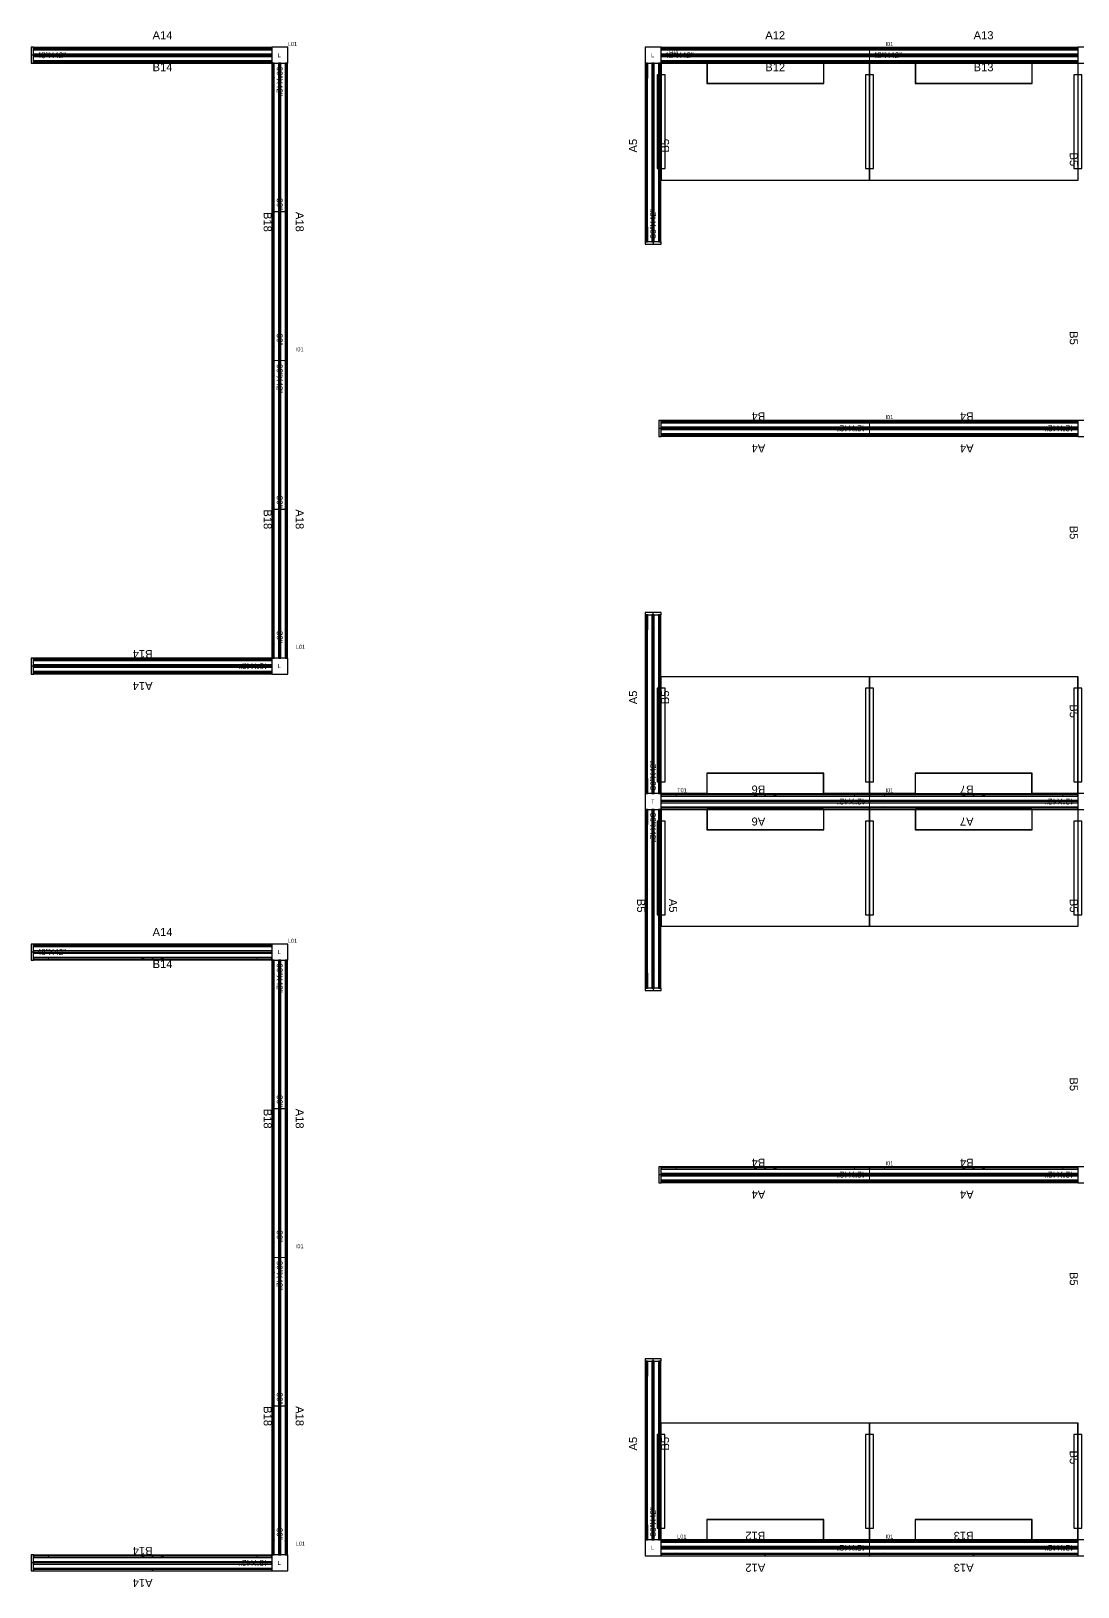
# Model space of a CAD drawing. Header units: millimetres. Extents: x 1390 to 1467.6, y 1790 to 1851.2.
# Drawn here: x 1399.89 to 1405.25, y 1827.01 to 1834.98 of the extents above; entities that cross this region are included whole.
import ezdxf

# ---------------------------------------------------------------- set-up
doc = ezdxf.new("R2010")
doc.units = ezdxf.units.MM
for name, color, linetype in [('DD2D', 7, 'Continuous'), ('DD2D_Geometry', 7, 'Continuous'), ('DDReportes', 7, 'Continuous'), ('ENFASIS NEW', 7, 'Continuous'), ('FLEXIFRONTERAS', 7, 'Continuous'), ('Id Unión', 7, 'Continuous')]:
    doc.layers.add(name, color=color, linetype=linetype)
doc.styles.get("Standard").update_dxf_attribs({"font": 'arial.ttf'})

# ---------------------------------------------------------------- blocks, each defined once
blk = doc.blocks.new('DD40112442AB')
at = {"color": 3}
for p, q in [((0.298, -0.0042), (-0.298, -0.0042)), ((0.298, -0.1107), (-0.298, -0.1107))]:
    blk.add_line(p, q, dxfattribs=at)
blk.add_lwpolyline([(0.3, -0.0067), (0.5335, -0.0067), (0.5335, -0.6067), (-0.5335, -0.6067), (-0.5335, -0.0067), (-0.3, -0.0067), (-0.3, -0.1107), (0.3, -0.1107), (0.3, -0.0067)])
for points in [[(-0.298, -0.0042), (-0.298, -0.1107)], [(0.298, -0.0042), (0.298, -0.1107)]]:
    blk.add_lwpolyline(points, dxfattribs=at)
blk = doc.blocks.new('DD101036422D')
at = {"color": 1, "linetype": 'Continuous', "lineweight": 0}
for p, q in [((0, -0.0255), (0, 0.0255)), ((0.0017, 0.0275), (0.0218, 0.0275)), ((0.002, 0.0275), (0.0215, 0.0275)), ((0.0747, 0.0275), (0.0215, 0.0275)), ((0.0747, 0.0275), (0.075, 0.0275)), ((0.0765, 0.026), (0.0765, 0.0343)), ((0.8385, 0.0343), (0.0765, 0.0343)), ((0.8385, 0.0343), (0.8385, 0.026)), ((0.8403, 0.0275), (0.84, 0.0275)), ((0.8403, 0.0275), (0.8935, 0.0275)), ((0.9133, 0.0275), (0.8932, 0.0275)), ((0.913, 0.0275), (0.8935, 0.0275)), ((0.915, -0.0255), (0.915, 0.0255)), ((0.025, -0.0275), (0.002, -0.0275)), ((0.025, -0.0275), (0.0747, -0.0275)), ((0.0747, -0.0275), (0.075, -0.0275)), ((0.0765, -0.0343), (0.0765, -0.026)), ((0.8385, -0.0343), (0.0765, -0.0343)), ((0.8385, -0.026), (0.8385, -0.0343)), ((0.8403, -0.0275), (0.84, -0.0275)), ((0.89, -0.0275), (0.8403, -0.0275)), ((0.89, -0.0275), (0.913, -0.0275))]:
    blk.add_line(p, q, dxfattribs=at)
at = {"color": 1}
for p, q in [((0.454, 0.0379), (0.461, 0.0308)), ((0.454, 0.0308), (0.461, 0.0379)), ((0.454, -0.0379), (0.461, -0.0308)), ((0.454, -0.0308), (0.461, -0.0379))]:
    blk.add_line(p, q, dxfattribs=at)
for centre in [(0.4075, -0.0343), (0.5075, -0.0343)]:
    blk.add_circle(centre, 0.005, dxfattribs=at)
at = {"color": 1, "linetype": 'Continuous', "lineweight": 0}
for centre, radius, start, end in [((0.002, 0.0255), 0.00203, 90, 180), ((0.075, 0.026), 0.00151, 10.02098, 90), ((0.075, 0.026), 0.00151, 0, 10.02098), ((0.84, 0.026), 0.00151, 90, 169.97902), ((0.84, 0.026), 0.00151, 169.97902, 180), ((0.84, 0.026), 0.00151, 169.97902, 180), ((0.913, 0.0255), 0.00203, 0, 90), ((0.002, -0.0255), 0.00203, 180, 270), ((0.075, -0.026), 0.00151, 270, 349.97902), ((0.075, -0.026), 0.00151, 349.97902, 0), ((0.84, -0.026), 0.00151, 180, 190.02098), ((0.84, -0.026), 0.00151, 180, 190.02098), ((0.84, -0.026), 0.00151, 190.02098, 270), ((0.913, -0.0255), 0.00203, 270, 0)]:
    blk.add_arc(centre, radius, start, end, dxfattribs=at)
at = {"color": 1}
for p in [(0.4575, 0.0343), (0.4575, -0.0343)]:
    blk.add_point(p, dxfattribs=at)
blk.add_text('36"X42"', height=0.03).set_placement((0.0165, -0.0149))
blk = doc.blocks.new('SPACE_DD10103642')
blk.add_blockref('DD101036422D', (0, 0))
blk = doc.blocks.new('DD101042422D')
at = {"color": 1, "linetype": 'Continuous', "lineweight": 0}
for p, q in [((0, -0.0255), (0, 0.0255)), ((0.0017, 0.0275), (0.0218, 0.0275)), ((0.002, 0.0275), (0.0215, 0.0275)), ((0.0747, 0.0275), (0.0215, 0.0275)), ((0.0747, 0.0275), (0.075, 0.0275)), ((0.0765, 0.026), (0.0765, 0.0343)), ((0.9905, 0.0343), (0.0765, 0.0343)), ((0.9905, 0.0343), (0.9905, 0.026)), ((0.9923, 0.0275), (0.992, 0.0275)), ((0.9923, 0.0275), (1.0455, 0.0275)), ((1.0653, 0.0275), (1.0452, 0.0275)), ((1.065, 0.0275), (1.0455, 0.0275)), ((1.067, -0.0255), (1.067, 0.0255)), ((0.025, -0.0275), (0.002, -0.0275)), ((0.025, -0.0275), (0.0747, -0.0275)), ((0.0747, -0.0275), (0.075, -0.0275)), ((0.0765, -0.0343), (0.0765, -0.026)), ((0.9905, -0.0343), (0.0765, -0.0343)), ((0.9905, -0.026), (0.9905, -0.0343)), ((0.9923, -0.0275), (0.992, -0.0275)), ((1.042, -0.0275), (0.9923, -0.0275)), ((1.042, -0.0275), (1.065, -0.0275))]:
    blk.add_line(p, q, dxfattribs=at)
at = {"color": 1}
for p, q in [((0.53, 0.0379), (0.537, 0.0308)), ((0.53, 0.0308), (0.537, 0.0379)), ((0.53, -0.0379), (0.537, -0.0308)), ((0.53, -0.0308), (0.537, -0.0379))]:
    blk.add_line(p, q, dxfattribs=at)
for centre in [(0.4835, -0.0343), (0.5835, -0.0343)]:
    blk.add_circle(centre, 0.005, dxfattribs=at)
at = {"color": 1, "linetype": 'Continuous', "lineweight": 0}
for centre, radius, start, end in [((0.002, 0.0255), 0.00203, 90, 180), ((0.075, 0.026), 0.00151, 10.02098, 90), ((0.075, 0.026), 0.00151, 0, 10.02098), ((0.992, 0.026), 0.00151, 90, 169.97902), ((0.992, 0.026), 0.00151, 169.97902, 180), ((0.992, 0.026), 0.00151, 169.97902, 180), ((1.065, 0.0255), 0.00203, 0, 90), ((0.002, -0.0255), 0.00203, 180, 270), ((0.075, -0.026), 0.00151, 270, 349.97902), ((0.075, -0.026), 0.00151, 349.97902, 0), ((0.992, -0.026), 0.00151, 180, 190.02098), ((0.992, -0.026), 0.00151, 180, 190.02098), ((0.992, -0.026), 0.00151, 190.02098, 270), ((1.065, -0.0255), 0.00203, 270, 0)]:
    blk.add_arc(centre, radius, start, end, dxfattribs=at)
at = {"color": 1}
for p in [(0.5335, 0.0343), (0.5335, -0.0343)]:
    blk.add_point(p, dxfattribs=at)
blk.add_text('42"X42"', height=0.03).set_placement((0.0165, -0.0149))
blk = doc.blocks.new('SPACE_DD10104242')
blk.add_blockref('DD101042422D', (0, 0))
blk = doc.blocks.new('DD101048422D')
at = {"color": 1, "linetype": 'Continuous', "lineweight": 0}
for p, q in [((0, -0.0255), (0, 0.0255)), ((0.0017, 0.0275), (0.0218, 0.0275)), ((0.002, 0.0275), (0.0215, 0.0275)), ((0.0747, 0.0275), (0.0215, 0.0275)), ((0.0747, 0.0275), (0.075, 0.0275)), ((0.0765, 0.026), (0.0765, 0.0343)), ((1.1435, 0.0343), (0.0765, 0.0343)), ((1.1435, 0.0343), (1.1435, 0.026)), ((1.1453, 0.0275), (1.145, 0.0275)), ((1.1453, 0.0275), (1.1985, 0.0275)), ((1.2183, 0.0275), (1.1982, 0.0275)), ((1.218, 0.0275), (1.1985, 0.0275)), ((1.22, -0.0255), (1.22, 0.0255)), ((0.025, -0.0275), (0.002, -0.0275)), ((0.025, -0.0275), (0.0747, -0.0275)), ((0.0747, -0.0275), (0.075, -0.0275)), ((0.0765, -0.0343), (0.0765, -0.026)), ((1.1435, -0.0343), (0.0765, -0.0343)), ((1.1435, -0.026), (1.1435, -0.0343)), ((1.1453, -0.0275), (1.145, -0.0275)), ((1.195, -0.0275), (1.1453, -0.0275)), ((1.195, -0.0275), (1.218, -0.0275))]:
    blk.add_line(p, q, dxfattribs=at)
at = {"color": 1}
for p, q in [((0.6065, 0.0379), (0.6135, 0.0308)), ((0.6065, 0.0308), (0.6135, 0.0379)), ((0.6065, -0.0379), (0.6135, -0.0308)), ((0.6065, -0.0308), (0.6135, -0.0379))]:
    blk.add_line(p, q, dxfattribs=at)
for centre in [(0.56, -0.0343), (0.66, -0.0343)]:
    blk.add_circle(centre, 0.005, dxfattribs=at)
at = {"color": 1, "linetype": 'Continuous', "lineweight": 0}
for centre, radius, start, end in [((0.002, 0.0255), 0.00203, 90, 180), ((0.075, 0.026), 0.00151, 10.02098, 90), ((0.075, 0.026), 0.00151, 0, 10.02098), ((1.145, 0.026), 0.00151, 90, 169.97902), ((1.145, 0.026), 0.00151, 169.97902, 180), ((1.145, 0.026), 0.00151, 169.97902, 180), ((1.218, 0.0255), 0.00203, 0, 90), ((0.002, -0.0255), 0.00203, 180, 270), ((0.075, -0.026), 0.00151, 270, 349.97902), ((0.075, -0.026), 0.00151, 349.97902, 0), ((1.145, -0.026), 0.00151, 180, 190.02098), ((1.145, -0.026), 0.00151, 180, 190.02098), ((1.145, -0.026), 0.00151, 190.02098, 270), ((1.218, -0.0255), 0.00203, 270, 0)]:
    blk.add_arc(centre, radius, start, end, dxfattribs=at)
at = {"color": 1}
for p in [(0.61, 0.0343), (0.61, -0.0343)]:
    blk.add_point(p, dxfattribs=at)
blk.add_text('48"X42"', height=0.03).set_placement((0.0165, -0.0149))
blk = doc.blocks.new('SPACE_DD10104842')
blk.add_blockref('DD101048422D', (0, 0))
blk = doc.blocks.new('DD101060422D')
at = {"color": 1, "linetype": 'Continuous', "lineweight": 0}
for p, q in [((0, -0.0255), (0, 0.0255)), ((0.0017, 0.0275), (0.0218, 0.0275)), ((0.002, 0.0275), (0.0215, 0.0275)), ((0.0747, 0.0275), (0.0215, 0.0275)), ((0.0747, 0.0275), (0.075, 0.0275)), ((0.0765, 0.026), (0.0765, 0.0343)), ((1.4475, 0.0343), (0.0765, 0.0343)), ((1.4475, 0.0343), (1.4475, 0.026)), ((1.4493, 0.0275), (1.449, 0.0275)), ((1.4493, 0.0275), (1.5025, 0.0275)), ((1.5223, 0.0275), (1.5022, 0.0275)), ((1.522, 0.0275), (1.5025, 0.0275)), ((1.524, -0.0255), (1.524, 0.0255)), ((0.025, -0.0275), (0.002, -0.0275)), ((0.025, -0.0275), (0.0747, -0.0275)), ((0.0747, -0.0275), (0.075, -0.0275)), ((0.0765, -0.0343), (0.0765, -0.026)), ((1.4475, -0.0343), (0.0765, -0.0343)), ((1.4475, -0.026), (1.4475, -0.0343)), ((1.4493, -0.0275), (1.449, -0.0275)), ((1.499, -0.0275), (1.4493, -0.0275)), ((1.499, -0.0275), (1.522, -0.0275))]:
    blk.add_line(p, q, dxfattribs=at)
at = {"color": 1}
for p, q in [((0.7585, 0.0379), (0.7655, 0.0308)), ((0.7585, 0.0308), (0.7655, 0.0379)), ((0.762, 0.0343), (0.762, -0.0343)), ((0.7585, -0.0379), (0.7655, -0.0308)), ((0.7585, -0.0308), (0.7655, -0.0379))]:
    blk.add_line(p, q, dxfattribs=at)
for centre in [(0.712, -0.0343), (0.812, -0.0343)]:
    blk.add_circle(centre, 0.005, dxfattribs=at)
at = {"color": 1, "linetype": 'Continuous', "lineweight": 0}
for centre, radius, start, end in [((0.002, 0.0255), 0.00203, 90, 180), ((0.075, 0.026), 0.00151, 10.02098, 90), ((0.075, 0.026), 0.00151, 0, 10.02098), ((1.449, 0.026), 0.00151, 90, 169.97902), ((1.449, 0.026), 0.00151, 169.97902, 180), ((1.449, 0.026), 0.00151, 169.97902, 180), ((1.522, 0.0255), 0.00203, 0, 90), ((0.002, -0.0255), 0.00203, 180, 270), ((0.075, -0.026), 0.00151, 270, 349.97902), ((0.075, -0.026), 0.00151, 349.97902, 0), ((1.449, -0.026), 0.00151, 180, 190.02098), ((1.449, -0.026), 0.00151, 180, 190.02098), ((1.449, -0.026), 0.00151, 190.02098, 270), ((1.522, -0.0255), 0.00203, 270, 0)]:
    blk.add_arc(centre, radius, start, end, dxfattribs=at)
at = {"color": 1}
for p in [(0.762, 0.0343), (0.762, -0.0343)]:
    blk.add_point(p, dxfattribs=at)
for s, p in [('60"X42"', (0.0165, -0.0149)), ('30"', (0.6916, -0.0149)), ('30"', (1.3849, -0.0149))]:
    blk.add_text(s, height=0.03).set_placement(p)
blk = doc.blocks.new('SPACE_DD10106042')
blk.add_blockref('DD101060422D', (0, 0))
blk = doc.blocks.new('DD3021422D')
for p, q in [((0, 0.041), (0, -0.041)), ((0.012, 0.041), (0, 0.041)), ((0.012, -0.041), (0.012, 0.041)), ((0, -0.041), (0.012, -0.041))]:
    blk.add_line(p, q)
blk = doc.blocks.new('SPACE_DD302142')
blk.add_blockref('DD3021422D', (0, 0))

msp = doc.modelspace()

# ---------------------------------------------------------------- linework, layer by layer
at = {"layer": 'DD2D'}
for p, q in [((1399.9054, 1834.8891), (1401.1254, 1834.8891)), ((1403.1195, 1834.889), (1404.1865, 1834.889)), ((1404.1865, 1834.889), (1405.2535, 1834.889)), ((1399.9054, 1834.8548), (1399.8934, 1834.8548)), ((1399.9054, 1834.8548), (1401.1254, 1834.8548)), ((1399.9054, 1834.8548), (1401.1254, 1834.8548)), ((1399.9054, 1834.8205), (1401.1254, 1834.8205)), ((1401.1254, 1834.8548), (1401.1255, 1834.8548)), ((1401.1321, 1834.8138), (1401.1321, 1833.2898)), ((1401.1664, 1834.8138), (1401.1664, 1833.2898)), ((1401.1664, 1834.8138), (1401.1664, 1833.2898)), ((1401.2007, 1834.8138), (1401.2007, 1833.2898)), ((1403.0442, 1833.8987), (1403.0442, 1834.8137)), ((1403.0785, 1834.8137), (1403.0785, 1834.8138)), ((1403.0785, 1833.8987), (1403.0785, 1834.8137)), ((1403.0785, 1833.8987), (1403.0785, 1834.8137)), ((1403.1128, 1833.8987), (1403.1128, 1834.8137)), ((1403.1195, 1834.8547), (1404.1865, 1834.8547)), ((1403.1195, 1834.8547), (1404.1865, 1834.8547)), ((1403.1195, 1834.8204), (1404.1865, 1834.8204)), ((1404.1865, 1834.8547), (1404.1866, 1834.8547)), ((1404.1865, 1834.8547), (1405.2535, 1834.8547)), ((1404.1865, 1834.8547), (1405.2535, 1834.8547)), ((1404.1865, 1834.8204), (1405.2535, 1834.8204)), ((1405.2535, 1834.8547), (1405.2536, 1834.8547)), ((1403.0785, 1833.8987), (1403.0785, 1833.8867)), ((1401.1321, 1833.2898), (1401.1321, 1831.7658)), ((1401.1664, 1833.2898), (1401.1664, 1833.2897)), ((1401.1664, 1833.2898), (1401.1664, 1831.7658)), ((1401.1664, 1833.2898), (1401.1664, 1831.7658)), ((1401.2007, 1833.2898), (1401.2007, 1831.7658)), ((1404.1865, 1832.977), (1403.1195, 1832.977)), ((1405.2535, 1832.977), (1404.1865, 1832.977)), ((1403.1195, 1832.9427), (1403.1075, 1832.9427)), ((1404.1865, 1832.9427), (1403.1195, 1832.9427)), ((1404.1865, 1832.9427), (1403.1195, 1832.9427)), ((1404.1865, 1832.9084), (1403.1195, 1832.9084)), ((1404.1865, 1832.9427), (1404.1864, 1832.9427)), ((1405.2535, 1832.9427), (1404.1865, 1832.9427)), ((1405.2535, 1832.9427), (1404.1865, 1832.9427)), ((1405.2535, 1832.9084), (1404.1865, 1832.9084)), ((1403.0785, 1831.9867), (1403.0785, 1831.9987)), ((1403.0442, 1831.0717), (1403.0442, 1831.9867)), ((1403.0785, 1831.0717), (1403.0785, 1831.9867)), ((1403.0785, 1831.0717), (1403.0785, 1831.9867)), ((1403.1128, 1831.0717), (1403.1128, 1831.9867)), ((1401.1254, 1831.7591), (1399.9054, 1831.7591)), ((1401.1664, 1831.7658), (1401.1664, 1831.7657)), ((1399.9054, 1831.7248), (1399.8934, 1831.7248)), ((1401.1254, 1831.7248), (1399.9054, 1831.7248)), ((1401.1254, 1831.7248), (1399.9054, 1831.7248)), ((1401.1254, 1831.6905), (1399.9054, 1831.6905)), ((1404.1865, 1831.065), (1403.1195, 1831.065)), ((1405.2535, 1831.065), (1404.1865, 1831.065)), ((1403.0442, 1830.9897), (1403.0442, 1830.0747)), ((1403.0785, 1830.9897), (1403.0785, 1830.0747)), ((1403.0785, 1830.9897), (1403.0785, 1830.0747)), ((1403.1128, 1830.9897), (1403.1128, 1830.0747)), ((1403.1195, 1831.0307), (1403.1194, 1831.0307)), ((1404.1865, 1831.0307), (1403.1195, 1831.0307)), ((1404.1865, 1831.0307), (1403.1195, 1831.0307)), ((1404.1865, 1830.9964), (1403.1195, 1830.9964)), ((1404.1865, 1831.0307), (1404.1864, 1831.0307)), ((1405.2535, 1831.0307), (1404.1865, 1831.0307)), ((1405.2535, 1831.0307), (1404.1865, 1831.0307)), ((1405.2535, 1830.9964), (1404.1865, 1830.9964)), ((1399.9054, 1830.2596), (1399.8934, 1830.2596)), ((1399.9054, 1830.2939), (1401.1254, 1830.2939)), ((1399.9054, 1830.2596), (1401.1254, 1830.2596)), ((1399.9054, 1830.2596), (1401.1254, 1830.2596)), ((1401.1254, 1830.2596), (1401.1255, 1830.2596)), ((1399.9054, 1830.2253), (1401.1254, 1830.2253)), ((1401.1321, 1830.2186), (1401.1321, 1828.6946)), ((1401.1664, 1830.2186), (1401.1664, 1828.6946)), ((1401.1664, 1830.2186), (1401.1664, 1828.6946)), ((1401.2007, 1830.2186), (1401.2007, 1828.6946)), ((1403.0785, 1830.0747), (1403.0785, 1830.0627)), ((1404.1865, 1829.153), (1403.1195, 1829.153)), ((1405.2535, 1829.153), (1404.1865, 1829.153)), ((1403.1195, 1829.1187), (1403.1075, 1829.1187)), ((1404.1865, 1829.1187), (1403.1195, 1829.1187)), ((1404.1865, 1829.1187), (1403.1195, 1829.1187)), ((1404.1865, 1829.0844), (1403.1195, 1829.0844)), ((1404.1865, 1829.1187), (1404.1864, 1829.1187)), ((1405.2535, 1829.1187), (1404.1865, 1829.1187)), ((1405.2535, 1829.1187), (1404.1865, 1829.1187)), ((1405.2535, 1829.0844), (1404.1865, 1829.0844)), ((1401.1321, 1828.6946), (1401.1321, 1827.1706)), ((1401.1664, 1828.6946), (1401.1664, 1828.6945)), ((1401.1664, 1828.6946), (1401.1664, 1827.1706)), ((1401.1664, 1828.6946), (1401.1664, 1827.1706)), ((1401.2007, 1828.6946), (1401.2007, 1827.1706)), ((1403.0785, 1828.1627), (1403.0785, 1828.1747)), ((1403.0442, 1827.2477), (1403.0442, 1828.1627)), ((1403.0785, 1827.2477), (1403.0785, 1828.1627)), ((1403.0785, 1827.2477), (1403.0785, 1828.1627)), ((1403.1128, 1827.2477), (1403.1128, 1828.1627)), ((1404.1865, 1827.241), (1403.1195, 1827.241)), ((1405.2535, 1827.241), (1404.1865, 1827.241)), ((1401.1254, 1827.1639), (1399.9054, 1827.1639)), ((1401.1664, 1827.1706), (1401.1664, 1827.1705)), ((1403.1195, 1827.2067), (1403.1194, 1827.2067)), ((1404.1865, 1827.2067), (1403.1195, 1827.2067)), ((1404.1865, 1827.2067), (1403.1195, 1827.2067)), ((1404.1865, 1827.1724), (1403.1195, 1827.1724)), ((1404.1865, 1827.2067), (1404.1864, 1827.2067)), ((1405.2535, 1827.2067), (1404.1865, 1827.2067)), ((1405.2535, 1827.2067), (1404.1865, 1827.2067)), ((1405.2535, 1827.1724), (1404.1865, 1827.1724)), ((1399.9054, 1827.1296), (1399.8934, 1827.1296)), ((1401.1254, 1827.1296), (1399.9054, 1827.1296)), ((1401.1254, 1827.1296), (1399.9054, 1827.1296)), ((1401.1254, 1827.0953), (1399.9054, 1827.0953))]:
    msp.add_line(p, q, dxfattribs=at)
at = {"layer": 'DD2D_Geometry'}
for points in [[(1399.9054, 1834.8831), (1401.1254, 1834.8831), (1401.1254, 1834.8951), (1399.9054, 1834.8951)], [(1401.1254, 1834.8138), (1401.2075, 1834.8138), (1401.2075, 1834.8958), (1401.1254, 1834.8958)], [(1403.1195, 1834.8137), (1403.1195, 1834.8958), (1403.0375, 1834.8958), (1403.0375, 1834.8137)], [(1403.1195, 1834.883), (1404.1865, 1834.883), (1404.1865, 1834.895), (1403.1195, 1834.895)], [(1404.1865, 1834.883), (1405.2535, 1834.883), (1405.2535, 1834.895), (1404.1865, 1834.895)], [(1405.2535, 1834.8137), (1405.3356, 1834.8137), (1405.3356, 1834.8957), (1405.2535, 1834.8957)], [(1399.9054, 1834.8488), (1401.1254, 1834.8488), (1401.1254, 1834.8608), (1399.9054, 1834.8608)], [(1399.9054, 1834.8145), (1401.1254, 1834.8145), (1401.1254, 1834.8265), (1399.9054, 1834.8265)], [(1401.1261, 1834.8138), (1401.1261, 1833.2898), (1401.1381, 1833.2898), (1401.1381, 1834.8138)], [(1401.1604, 1834.8138), (1401.1604, 1833.2898), (1401.1724, 1833.2898), (1401.1724, 1834.8138)], [(1401.1947, 1834.8138), (1401.1947, 1833.2898), (1401.2067, 1833.2898), (1401.2067, 1834.8138)], [(1403.0502, 1833.8987), (1403.0502, 1834.8137), (1403.0382, 1834.8137), (1403.0382, 1833.8987)], [(1403.0845, 1833.8987), (1403.0845, 1834.8137), (1403.0725, 1834.8137), (1403.0725, 1833.8987)], [(1403.1188, 1833.8987), (1403.1188, 1834.8137), (1403.1068, 1834.8137), (1403.1068, 1833.8987)], [(1403.1195, 1834.8487), (1404.1865, 1834.8487), (1404.1865, 1834.8607), (1403.1195, 1834.8607)], [(1403.1195, 1834.8144), (1404.1865, 1834.8144), (1404.1865, 1834.8264), (1403.1195, 1834.8264)], [(1404.1865, 1834.8487), (1405.2535, 1834.8487), (1405.2535, 1834.8607), (1404.1865, 1834.8607)], [(1404.1865, 1834.8547), (1404.1866, 1834.8547), (1404.1866, 1834.8547), (1404.1865, 1834.8547)], [(1404.1865, 1834.8144), (1405.2535, 1834.8144), (1405.2535, 1834.8264), (1404.1865, 1834.8264)], [(1401.1261, 1833.2898), (1401.1261, 1831.7658), (1401.1381, 1831.7658), (1401.1381, 1833.2898)], [(1401.1604, 1833.2898), (1401.1604, 1831.7658), (1401.1724, 1831.7658), (1401.1724, 1833.2898)], [(1401.1664, 1833.2897), (1401.1664, 1833.2897), (1401.1664, 1833.2898), (1401.1664, 1833.2898)], [(1401.1947, 1833.2898), (1401.1947, 1831.7658), (1401.2067, 1831.7658), (1401.2067, 1833.2898)], [(1404.1865, 1832.983), (1403.1195, 1832.983), (1403.1195, 1832.971), (1404.1865, 1832.971)], [(1405.2535, 1832.983), (1404.1865, 1832.983), (1404.1865, 1832.971), (1405.2535, 1832.971)], [(1405.2535, 1832.9837), (1405.2535, 1832.9016), (1405.3355, 1832.9016), (1405.3355, 1832.9837)], [(1404.1865, 1832.9487), (1403.1195, 1832.9487), (1403.1195, 1832.9367), (1404.1865, 1832.9367)], [(1404.1865, 1832.9144), (1403.1195, 1832.9144), (1403.1195, 1832.9024), (1404.1865, 1832.9024)], [(1404.1864, 1832.9427), (1404.1865, 1832.9427), (1404.1865, 1832.9427), (1404.1864, 1832.9427)], [(1405.2535, 1832.9487), (1404.1865, 1832.9487), (1404.1865, 1832.9367), (1405.2535, 1832.9367)], [(1405.2535, 1832.9144), (1404.1865, 1832.9144), (1404.1865, 1832.9024), (1405.2535, 1832.9024)], [(1403.0502, 1831.0717), (1403.0502, 1831.9867), (1403.0382, 1831.9867), (1403.0382, 1831.0717)], [(1403.0845, 1831.0717), (1403.0845, 1831.9867), (1403.0725, 1831.9867), (1403.0725, 1831.0717)], [(1403.1188, 1831.0717), (1403.1188, 1831.9867), (1403.1068, 1831.9867), (1403.1068, 1831.0717)], [(1401.1254, 1831.7651), (1399.9054, 1831.7651), (1399.9054, 1831.7531), (1401.1254, 1831.7531)], [(1401.1254, 1831.7658), (1401.1254, 1831.6837), (1401.2074, 1831.6837), (1401.2074, 1831.7658)], [(1401.1254, 1831.7308), (1399.9054, 1831.7308), (1399.9054, 1831.7188), (1401.1254, 1831.7188)], [(1401.1254, 1831.6965), (1399.9054, 1831.6965), (1399.9054, 1831.6845), (1401.1254, 1831.6845)], [(1403.1195, 1831.0717), (1403.0374, 1831.0717), (1403.0374, 1830.9897), (1403.1195, 1830.9897)], [(1404.1865, 1831.071), (1403.1195, 1831.071), (1403.1195, 1831.059), (1404.1865, 1831.059)], [(1405.2535, 1831.071), (1404.1865, 1831.071), (1404.1865, 1831.059), (1405.2535, 1831.059)], [(1405.2535, 1831.0717), (1405.2535, 1830.9896), (1405.3355, 1830.9896), (1405.3355, 1831.0717)], [(1403.0382, 1830.9897), (1403.0382, 1830.0747), (1403.0502, 1830.0747), (1403.0502, 1830.9897)], [(1403.0725, 1830.9897), (1403.0725, 1830.0747), (1403.0845, 1830.0747), (1403.0845, 1830.9897)], [(1403.1068, 1830.9897), (1403.1068, 1830.0747), (1403.1188, 1830.0747), (1403.1188, 1830.9897)], [(1404.1865, 1831.0367), (1403.1195, 1831.0367), (1403.1195, 1831.0247), (1404.1865, 1831.0247)], [(1404.1865, 1831.0024), (1403.1195, 1831.0024), (1403.1195, 1830.9904), (1404.1865, 1830.9904)], [(1404.1864, 1831.0307), (1404.1865, 1831.0307), (1404.1865, 1831.0307), (1404.1864, 1831.0307)], [(1405.2535, 1831.0367), (1404.1865, 1831.0367), (1404.1865, 1831.0247), (1405.2535, 1831.0247)], [(1405.2535, 1831.0024), (1404.1865, 1831.0024), (1404.1865, 1830.9904), (1405.2535, 1830.9904)], [(1399.9054, 1830.2879), (1401.1254, 1830.2879), (1401.1254, 1830.2999), (1399.9054, 1830.2999)], [(1399.9054, 1830.2536), (1401.1254, 1830.2536), (1401.1254, 1830.2656), (1399.9054, 1830.2656)], [(1401.1254, 1830.2186), (1401.2075, 1830.2186), (1401.2075, 1830.3006), (1401.1254, 1830.3006)], [(1399.9054, 1830.2193), (1401.1254, 1830.2193), (1401.1254, 1830.2313), (1399.9054, 1830.2313)], [(1401.1261, 1830.2186), (1401.1261, 1828.6946), (1401.1381, 1828.6946), (1401.1381, 1830.2186)], [(1401.1604, 1830.2186), (1401.1604, 1828.6946), (1401.1724, 1828.6946), (1401.1724, 1830.2186)], [(1401.1947, 1830.2186), (1401.1947, 1828.6946), (1401.2067, 1828.6946), (1401.2067, 1830.2186)], [(1404.1865, 1829.159), (1403.1195, 1829.159), (1403.1195, 1829.147), (1404.1865, 1829.147)], [(1405.2535, 1829.159), (1404.1865, 1829.159), (1404.1865, 1829.147), (1405.2535, 1829.147)], [(1405.2535, 1829.1597), (1405.2535, 1829.0776), (1405.3355, 1829.0776), (1405.3355, 1829.1597)], [(1404.1865, 1829.1247), (1403.1195, 1829.1247), (1403.1195, 1829.1127), (1404.1865, 1829.1127)], [(1404.1865, 1829.0904), (1403.1195, 1829.0904), (1403.1195, 1829.0784), (1404.1865, 1829.0784)], [(1404.1864, 1829.1187), (1404.1865, 1829.1187), (1404.1865, 1829.1187), (1404.1864, 1829.1187)], [(1405.2535, 1829.1247), (1404.1865, 1829.1247), (1404.1865, 1829.1127), (1405.2535, 1829.1127)], [(1405.2535, 1829.0904), (1404.1865, 1829.0904), (1404.1865, 1829.0784), (1405.2535, 1829.0784)], [(1401.1261, 1828.6946), (1401.1261, 1827.1706), (1401.1381, 1827.1706), (1401.1381, 1828.6946)], [(1401.1604, 1828.6946), (1401.1604, 1827.1706), (1401.1724, 1827.1706), (1401.1724, 1828.6946)], [(1401.1664, 1828.6945), (1401.1664, 1828.6945), (1401.1664, 1828.6946), (1401.1664, 1828.6946)], [(1401.1947, 1828.6946), (1401.1947, 1827.1706), (1401.2067, 1827.1706), (1401.2067, 1828.6946)], [(1403.0502, 1827.2477), (1403.0502, 1828.1627), (1403.0382, 1828.1627), (1403.0382, 1827.2477)], [(1403.0845, 1827.2477), (1403.0845, 1828.1627), (1403.0725, 1828.1627), (1403.0725, 1827.2477)], [(1403.1188, 1827.2477), (1403.1188, 1828.1627), (1403.1068, 1828.1627), (1403.1068, 1827.2477)], [(1403.1195, 1827.2477), (1403.0374, 1827.2477), (1403.0374, 1827.1657), (1403.1195, 1827.1657)], [(1404.1865, 1827.247), (1403.1195, 1827.247), (1403.1195, 1827.235), (1404.1865, 1827.235)], [(1404.1865, 1827.2127), (1403.1195, 1827.2127), (1403.1195, 1827.2007), (1404.1865, 1827.2007)], [(1405.2535, 1827.247), (1404.1865, 1827.247), (1404.1865, 1827.235), (1405.2535, 1827.235)], [(1405.2535, 1827.2127), (1404.1865, 1827.2127), (1404.1865, 1827.2007), (1405.2535, 1827.2007)], [(1405.2535, 1827.2477), (1405.2535, 1827.1656), (1405.3355, 1827.1656), (1405.3355, 1827.2477)], [(1401.1254, 1827.1699), (1399.9054, 1827.1699), (1399.9054, 1827.1579), (1401.1254, 1827.1579)], [(1401.1254, 1827.1356), (1399.9054, 1827.1356), (1399.9054, 1827.1236), (1401.1254, 1827.1236)], [(1401.1254, 1827.1706), (1401.1254, 1827.0885), (1401.2074, 1827.0885), (1401.2074, 1827.1706)], [(1404.1865, 1827.1784), (1403.1195, 1827.1784), (1403.1195, 1827.1664), (1404.1865, 1827.1664)], [(1404.1864, 1827.2067), (1404.1865, 1827.2067), (1404.1865, 1827.2067), (1404.1864, 1827.2067)], [(1405.2535, 1827.1784), (1404.1865, 1827.1784), (1404.1865, 1827.1664), (1405.2535, 1827.1664)], [(1401.1254, 1827.1013), (1399.9054, 1827.1013), (1399.9054, 1827.0893), (1401.1254, 1827.0893)]]:
    msp.add_lwpolyline(points, close=True, dxfattribs=at)
at = {"layer": 'FLEXIFRONTERAS', "color": 2}
for p, q in [((1403.1196, 1834.8137), (1403.1196, 1834.2137)), ((1403.1196, 1834.8137), (1403.1196, 1834.2137)), ((1404.1866, 1834.8137), (1404.1866, 1834.2137)), ((1404.1866, 1831.0717), (1404.1866, 1831.6717)), ((1405.2535, 1831.0717), (1405.2535, 1831.6717)), ((1405.2535, 1831.0717), (1405.2535, 1831.6717)), ((1403.1196, 1830.9897), (1403.1196, 1830.3897)), ((1403.1196, 1830.9897), (1403.1196, 1830.3897)), ((1404.1865, 1830.9897), (1404.1865, 1830.3897)), ((1404.1865, 1827.2477), (1404.1865, 1827.8477)), ((1405.2535, 1827.2477), (1405.2535, 1827.8477)), ((1405.2535, 1827.2477), (1405.2535, 1827.8477))]:
    msp.add_line(p, q, dxfattribs=at)
at = {"layer": 'FLEXIFRONTERAS', "color": 4}
for p, q in [((1404.1866, 1834.8137), (1404.1866, 1834.2137)), ((1404.1866, 1834.8137), (1404.1866, 1834.2137)), ((1405.2536, 1834.8137), (1405.2536, 1834.2137)), ((1403.1196, 1831.0717), (1403.1196, 1831.6717)), ((1404.1865, 1831.0717), (1404.1865, 1831.6717)), ((1404.1865, 1831.0717), (1404.1865, 1831.6717)), ((1404.1866, 1830.9897), (1404.1866, 1830.3897)), ((1404.1866, 1830.9897), (1404.1866, 1830.3897)), ((1405.2535, 1830.9897), (1405.2535, 1830.3897)), ((1403.1195, 1827.2477), (1403.1195, 1827.8477)), ((1404.1865, 1827.2477), (1404.1865, 1827.8477)), ((1404.1865, 1827.2477), (1404.1865, 1827.8477))]:
    msp.add_line(p, q, dxfattribs=at)
at = {"layer": 'FLEXIFRONTERAS', "color": 2}
for points in [[(1403.0996, 1834.2737), (1403.1396, 1834.2737), (1403.1396, 1834.7537), (1403.0996, 1834.7537), (1403.0996, 1834.2737)], [(1404.1665, 1834.2737), (1404.2065, 1834.2737), (1404.2065, 1834.7538), (1404.1665, 1834.7538), (1404.1665, 1834.2737)], [(1405.2336, 1834.2737), (1405.2736, 1834.2737), (1405.2736, 1834.7538), (1405.2336, 1834.7538), (1405.2336, 1834.2737)], [(1403.0996, 1831.1317), (1403.1396, 1831.1317), (1403.1396, 1831.6117), (1403.0996, 1831.6117), (1403.0996, 1831.1317)], [(1404.1665, 1831.1317), (1404.2065, 1831.1317), (1404.2065, 1831.6117), (1404.1665, 1831.6117), (1404.1665, 1831.1317)], [(1405.2336, 1831.1317), (1405.2736, 1831.1317), (1405.2736, 1831.6117), (1405.2336, 1831.6117), (1405.2336, 1831.1317)], [(1403.0996, 1830.4497), (1403.1396, 1830.4497), (1403.1396, 1830.9297), (1403.0996, 1830.9297), (1403.0996, 1830.4497)], [(1404.1665, 1830.4497), (1404.2065, 1830.4497), (1404.2065, 1830.9297), (1404.1665, 1830.9297), (1404.1665, 1830.4497)], [(1405.2336, 1830.4497), (1405.2736, 1830.4497), (1405.2736, 1830.9297), (1405.2336, 1830.9297), (1405.2336, 1830.4497)], [(1403.0995, 1827.3078), (1403.1395, 1827.3078), (1403.1395, 1827.7877), (1403.0995, 1827.7877), (1403.0995, 1827.3078)], [(1404.1665, 1827.3078), (1404.2065, 1827.3078), (1404.2065, 1827.7877), (1404.1665, 1827.7877), (1404.1665, 1827.3078)], [(1405.2336, 1827.3078), (1405.2736, 1827.3078), (1405.2736, 1827.7877), (1405.2336, 1827.7877), (1405.2336, 1827.3078)]]:
    msp.add_lwpolyline(points, dxfattribs=at)

# ---------------------------------------------------------------- block references
at = {"layer": 'DD2D_Geometry'}
for name, p, rotation in [('SPACE_DD302142', (1399.9054, 1834.8548), 180), ('SPACE_DD10106042', (1401.1664, 1834.8138), 270), ('SPACE_DD10103642', (1403.0785, 1833.8987), 90), ('SPACE_DD302142', (1403.0785, 1833.8987), 270), ('SPACE_DD10106042', (1401.1664, 1833.2898), 270), ('SPACE_DD302142', (1403.1195, 1832.9427), 180), ('SPACE_DD10104242', (1404.1865, 1832.9427), 180), ('SPACE_DD10104242', (1405.2535, 1832.9427), 180), ('SPACE_DD302142', (1403.0785, 1831.9867), 90), ('SPACE_DD10103642', (1403.0785, 1831.0717), 90), ('SPACE_DD302142', (1399.9054, 1831.7248), 180), ('SPACE_DD10104842', (1401.1254, 1831.7248), 180), ('SPACE_DD10104242', (1404.1865, 1831.0307), 180), ('SPACE_DD10104242', (1405.2535, 1831.0307), 180), ('SPACE_DD10103642', (1403.0785, 1830.9897), 270), ('SPACE_DD302142', (1399.9054, 1830.2596), 180), ('SPACE_DD10106042', (1401.1664, 1830.2186), 270), ('SPACE_DD302142', (1403.0785, 1830.0747), 270), ('SPACE_DD302142', (1403.1195, 1829.1187), 180), ('SPACE_DD10104242', (1404.1865, 1829.1187), 180), ('SPACE_DD10104242', (1405.2535, 1829.1187), 180), ('SPACE_DD10106042', (1401.1664, 1828.6946), 270), ('SPACE_DD302142', (1403.0785, 1828.1627), 90), ('SPACE_DD10103642', (1403.0785, 1827.2477), 90), ('SPACE_DD10104242', (1404.1865, 1827.2067), 180), ('SPACE_DD10104242', (1405.2535, 1827.2067), 180), ('SPACE_DD302142', (1399.9054, 1827.1296), 180), ('SPACE_DD10104842', (1401.1254, 1827.1296), 180)]:
    msp.add_blockref(name, p, dxfattribs=dict(at, rotation=rotation))
for name, p in [('SPACE_DD10104842', (1399.9054, 1834.8548)), ('SPACE_DD10104242', (1403.1195, 1834.8547)), ('SPACE_DD10104242', (1404.1865, 1834.8547)), ('SPACE_DD10104842', (1399.9054, 1830.2596))]:
    msp.add_blockref(name, p, dxfattribs=at)
at = {"layer": 'ENFASIS NEW'}
for p in [(1403.6531, 1834.8204), (1404.7201, 1834.8204), (1403.6531, 1830.9964), (1404.72, 1830.9964)]:
    msp.add_blockref('DD40112442AB', p, dxfattribs=at)
at = {"layer": 'ENFASIS NEW', "rotation": 180}
for p in [(1403.6531, 1831.065), (1404.72, 1831.065), (1403.653, 1827.241), (1404.72, 1827.241)]:
    msp.add_blockref('DD40112442AB', p, dxfattribs=at)

# ---------------------------------------------------------------- texts
at = {"layer": 'DD2D_Geometry'}
for s, p in [('L', (1401.1562, 1834.8446)), ('L', (1403.0683, 1834.8445)), ('L', (1401.1562, 1831.7146)), ('T', (1403.0683, 1831.0205)), ('L', (1401.1562, 1830.2493)), ('L', (1403.0683, 1827.1965)), ('L', (1401.1562, 1827.1193))]:
    msp.add_text(s, height=0.0205, dxfattribs=at).set_placement(p)
at = {"layer": 'DDReportes'}
for s, p in [('A14', (1400.5154, 1834.9368)), ('A12', (1403.653, 1834.9367)), ('A13', (1404.72, 1834.9367)), ('B14', (1400.5154, 1834.7728)), ('B12', (1403.653, 1834.7727)), ('B13', (1404.72, 1834.7727)), ('A14', (1400.5154, 1830.3416)), ('B14', (1400.5154, 1830.1776))]:
    msp.add_text(s, height=0.041, dxfattribs=at).set_placement(p)
for s, rotation, p in [('A5', 90, (1402.9965, 1834.3562)), ('B5', 90, (1403.1605, 1834.3562)), ('B5', 270, (1405.2125, 1834.3562)), ('B18', 270, (1401.0844, 1834.0518)), ('A18', 270, (1401.2484, 1834.0518)), ('B5', 270, (1405.2125, 1833.4412)), ('B4', 180, (1403.653, 1833.0247)), ('B4', 180, (1404.72, 1833.0247)), ('A4', 180, (1403.653, 1832.8607)), ('A4', 180, (1404.72, 1832.8607)), ('B18', 270, (1401.0844, 1832.5278)), ('A18', 270, (1401.2484, 1832.5278)), ('B5', 270, (1405.2125, 1832.4442)), ('B14', 180, (1400.5154, 1831.8068)), ('A14', 180, (1400.5154, 1831.6428)), ('A5', 90, (1402.9965, 1831.5292)), ('B5', 90, (1403.1605, 1831.5292)), ('B5', 270, (1405.2125, 1831.5292)), ('B6', 180, (1403.653, 1831.1127)), ('B7', 180, (1404.72, 1831.1127)), ('A6', 180, (1403.653, 1830.9487)), ('A7', 180, (1404.72, 1830.9487)), ('B5', 270, (1402.9965, 1830.5322)), ('A5', 270, (1403.1605, 1830.5322)), ('B5', 270, (1405.2125, 1830.5322)), ('B5', 270, (1405.2125, 1829.6172)), ('B18', 270, (1401.0844, 1829.4566)), ('A18', 270, (1401.2484, 1829.4566)), ('B4', 180, (1403.653, 1829.2007)), ('B4', 180, (1404.72, 1829.2007)), ('A4', 180, (1403.653, 1829.0367)), ('A4', 180, (1404.72, 1829.0367)), ('B5', 270, (1405.2125, 1828.6202)), ('A18', 270, (1401.2484, 1827.9326)), ('B18', 270, (1401.0844, 1827.9326)), ('A5', 90, (1402.9965, 1827.7052)), ('B5', 90, (1403.1605, 1827.7052)), ('B5', 270, (1405.2125, 1827.7052)), ('B12', 180, (1403.653, 1827.2887)), ('B13', 180, (1404.72, 1827.2887)), ('B14', 180, (1400.5154, 1827.2116)), ('A12', 180, (1403.653, 1827.1247)), ('A13', 180, (1404.72, 1827.1247)), ('A14', 180, (1400.5154, 1827.0476))]:
    msp.add_text(s, height=0.041, rotation=rotation, dxfattribs=at).set_placement(p)
at = {"layer": 'Id Unión'}
for s, p in [('L01', (1401.2078, 1834.9023)), ('L01', (1403.1608, 1834.8613)), ('I01', (1404.2689, 1834.9022)), ('I01', (1401.2487, 1833.3373)), ('I01', (1404.2688, 1832.9902)), ('L01', (1401.2487, 1831.8133)), ('T01', (1403.2018, 1831.0782)), ('I01', (1404.2688, 1831.0782)), ('L01', (1401.2078, 1830.3071)), ('I01', (1404.2688, 1829.1662)), ('I01', (1401.2487, 1828.742)), ('L01', (1401.2487, 1827.218)), ('L01', (1403.2018, 1827.2542)), ('I01', (1404.2688, 1827.2542))]:
    msp.add_text(s, height=0.0205, dxfattribs=at).set_placement(p)

doc.saveas('drawing.dxf')
